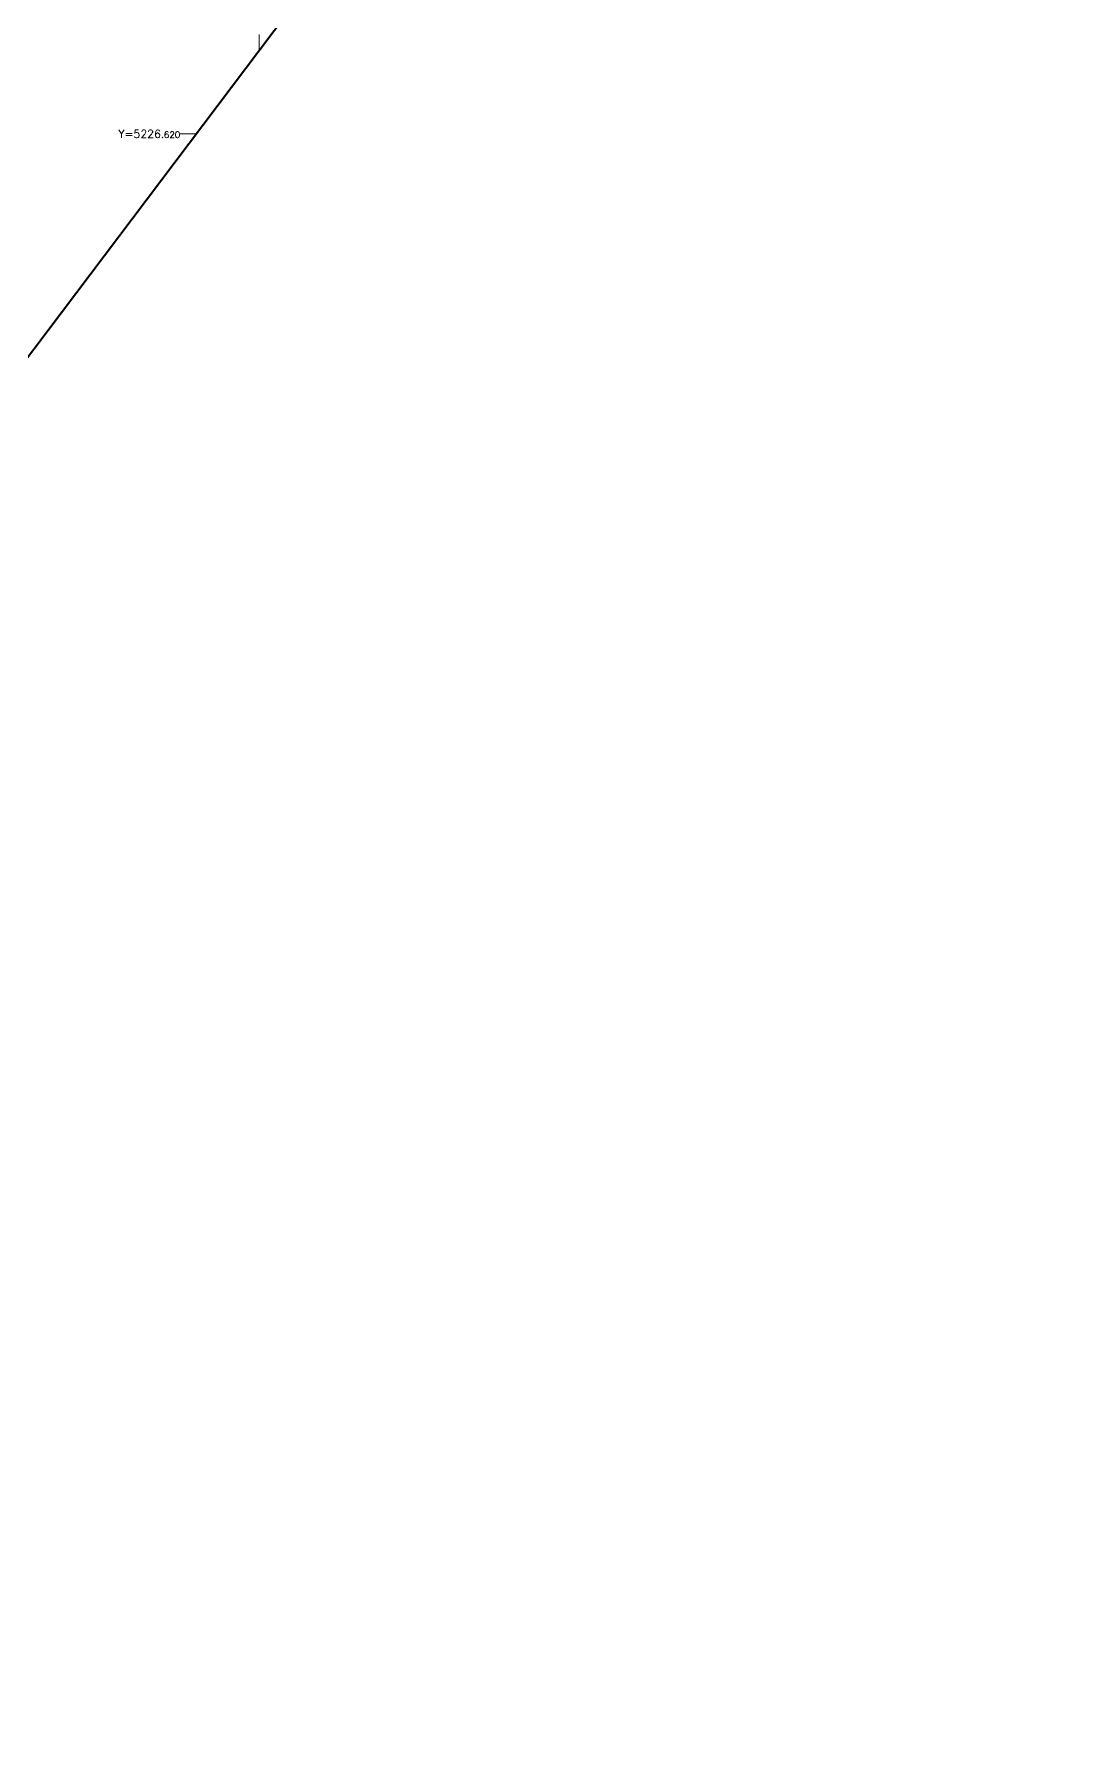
# Model space of a CAD drawing. Header units: metres. Extents: x 1380671 to 1381006, y 5226540 to 5226904.
# Drawn here: x 1380828.7 to 1380880.5, y 5226539.8 to 5226625 of the extents above; entities that cross this region are included whole.
import ezdxf
from ezdxf.enums import TextEntityAlignment as Align

# ---------------------------------------------------------------- set-up
doc = ezdxf.new("R2010")
doc.units = ezdxf.units.M
doc.header["$LTSCALE"] = 2
doc.layers.add('MEP_F_CADRE', color=7, linetype='Continuous', lineweight=0)
doc.layers.add('MEP_F_TEXCARRO', color=7, linetype='Continuous', lineweight=0)
doc.styles.get("Standard").update_dxf_attribs({"font": 'txt.shx'})

msp = doc.modelspace()

# ---------------------------------------------------------------- linework, layer by layer
at = {"layer": 'MEP_F_CADRE', "const_width": 0.1}
msp.add_lwpolyline([(1380776.366, 5226539.855), (1381005.466, 5226843.39), (1380924.806, 5226904.269), (1380671.007, 5226568.009), (1380705.053, 5226542.312), (1380729.753, 5226575.037)], close=True, dxfattribs=at)
at = {"layer": 'MEP_F_TEXCARRO'}
for p, q in [((1380840, 5226624.163), (1380840, 5226624.963)), ((1380836.858, 5226620), (1380836.058, 5226620))]:
    msp.add_line(p, q, dxfattribs=at)

# ---------------------------------------------------------------- texts
for s, height, p in [('Y=5226.', 0.4, (1380835.258, 5226619.8)), ('620', 0.32, (1380836.058, 5226619.8))]:
    msp.add_text(s, height=height, dxfattribs=at).set_placement(p, align=Align.RIGHT)

doc.saveas('drawing.dxf')
